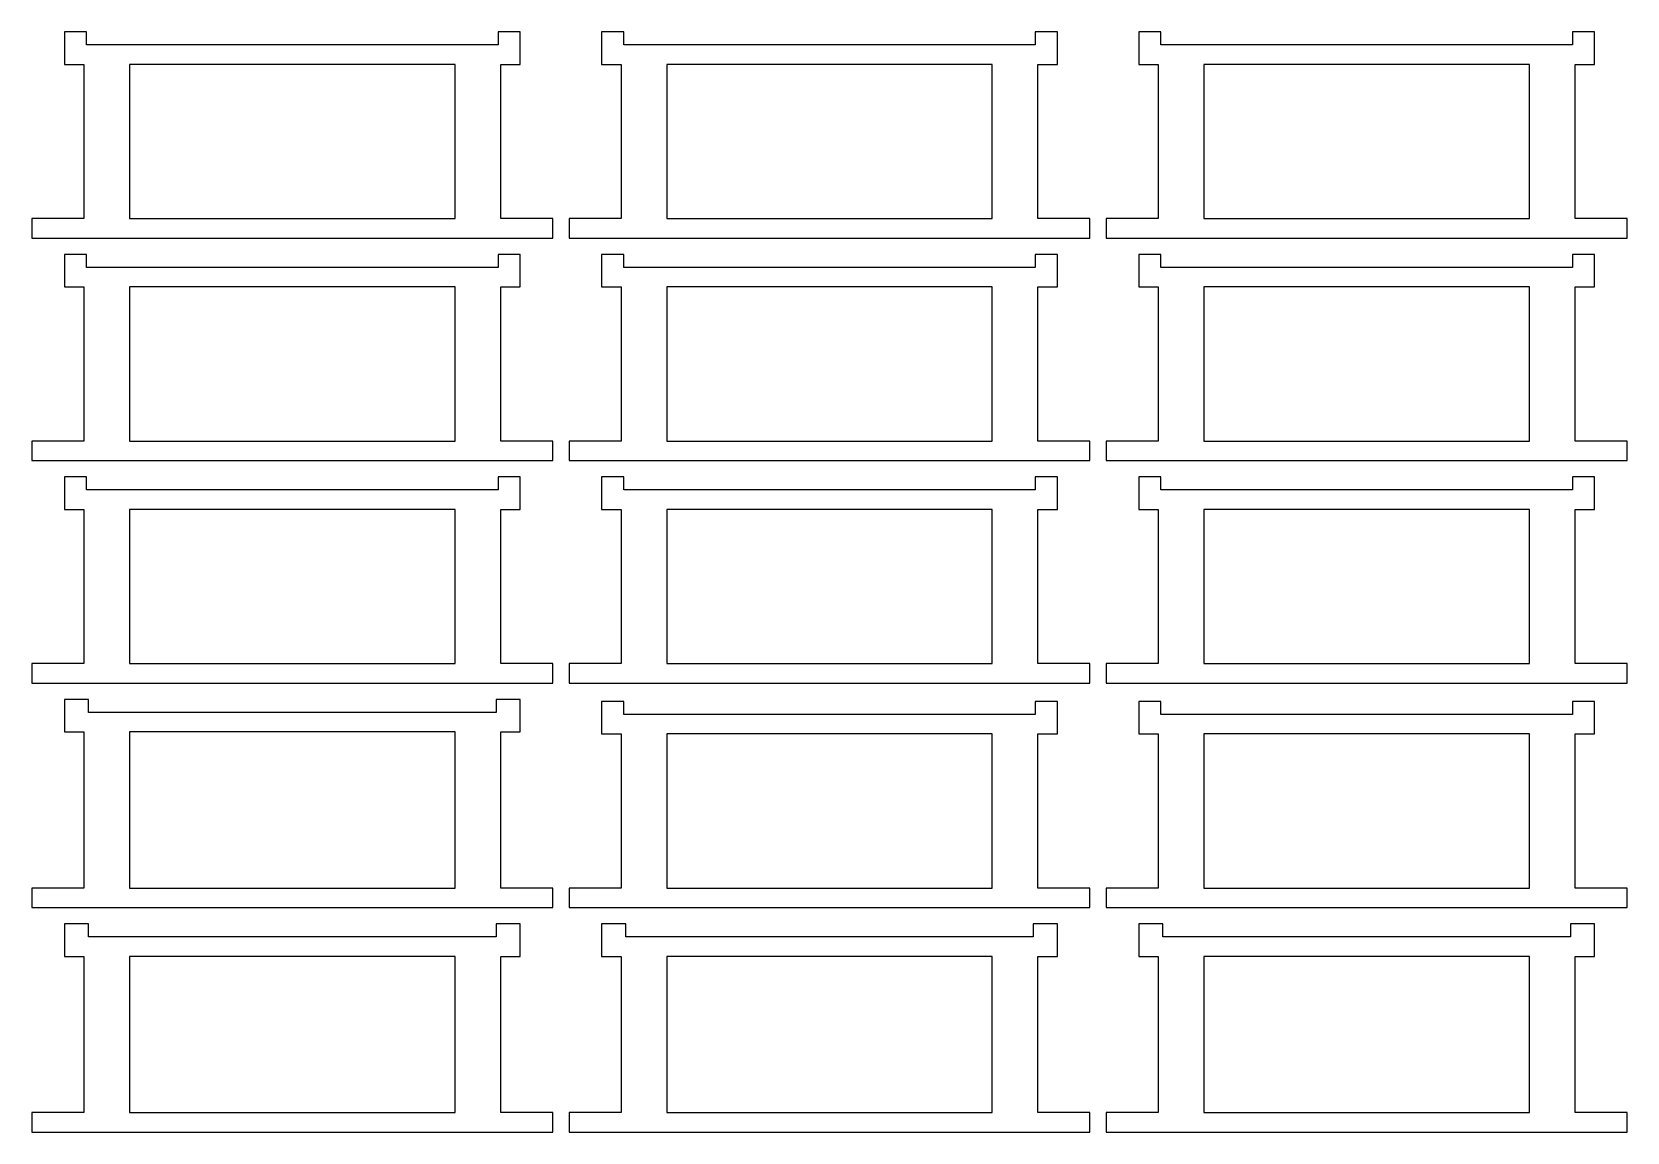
# Model space of a CAD drawing. Header units: millimetres. Extents: x 5 to 495, y 5 to 343.
import ezdxf

# ---------------------------------------------------------------- set-up
doc = ezdxf.new("R2010")
doc.units = ezdxf.units.MM

msp = doc.modelspace()

# ---------------------------------------------------------------- linework, layer by layer
at = {"layer": 'CORTE'}
for points in [[(5, 279.8), (165, 279.8), (165, 285.8), (149, 285.8), (149, 333.2), (155, 333.2), (155, 343.2), (148.2, 343.2), (148.2, 339.2), (21.8, 339.2), (21.8, 343.2), (15, 343.2), (15, 333.2), (21, 333.2), (21, 285.8), (5, 285.8)], [(170, 279.8), (330, 279.8), (330, 285.8), (314, 285.8), (314, 333.2), (320, 333.2), (320, 343.2), (313.2, 343.2), (313.2, 339.2), (186.8, 339.2), (186.8, 343.2), (180, 343.2), (180, 333.2), (186, 333.2), (186, 285.8), (170, 285.8)], [(335, 279.8), (495, 279.8), (495, 285.8), (479, 285.8), (479, 333.2), (485, 333.2), (485, 343.2), (478.2, 343.2), (478.2, 339.2), (351.8, 339.2), (351.8, 343.2), (345, 343.2), (345, 333.2), (351, 333.2), (351, 285.8), (335, 285.8)], [(35, 285.8), (135, 285.8), (135, 333.2), (35, 333.2)], [(200, 285.8), (300, 285.8), (300, 333.2), (200, 333.2)], [(365, 285.8), (465, 285.8), (465, 333.2), (365, 333.2)], [(5, 211.4), (165, 211.4), (165, 217.4), (149, 217.4), (149, 264.8), (155, 264.8), (155, 274.8), (148.2, 274.8), (148.2, 270.8), (21.8, 270.8), (21.8, 274.8), (15, 274.8), (15, 264.8), (21, 264.8), (21, 217.4), (5, 217.4)], [(170, 211.4), (330, 211.4), (330, 217.4), (314, 217.4), (314, 264.8), (320, 264.8), (320, 274.8), (313.2, 274.8), (313.2, 270.8), (186.8, 270.8), (186.8, 274.8), (180, 274.8), (180, 264.8), (186, 264.8), (186, 217.4), (170, 217.4)], [(335, 211.4), (495, 211.4), (495, 217.4), (479, 217.4), (479, 264.8), (485, 264.8), (485, 274.8), (478.2, 274.8), (478.2, 270.8), (351.8, 270.8), (351.8, 274.8), (345, 274.8), (345, 264.8), (351, 264.8), (351, 217.4), (335, 217.4)], [(35, 217.4), (135, 217.4), (135, 264.8), (35, 264.8)], [(200, 217.4), (300, 217.4), (300, 264.8), (200, 264.8)], [(365, 217.4), (465, 217.4), (465, 264.8), (365, 264.8)], [(5, 143), (165, 143), (165, 149), (149, 149), (149, 196.4), (155, 196.4), (155, 206.4), (148.2, 206.4), (148.2, 202.4), (21.8, 202.4), (21.8, 206.4), (15, 206.4), (15, 196.4), (21, 196.4), (21, 149), (5, 149)], [(170, 143), (330, 143), (330, 149), (314, 149), (314, 196.4), (320, 196.4), (320, 206.4), (313.2, 206.4), (313.2, 202.4), (186.8, 202.4), (186.8, 206.4), (180, 206.4), (180, 196.4), (186, 196.4), (186, 149), (170, 149)], [(335, 143), (495, 143), (495, 149), (479, 149), (479, 196.4), (485, 196.4), (485, 206.4), (478.2, 206.4), (478.2, 202.4), (351.8, 202.4), (351.8, 206.4), (345, 206.4), (345, 196.4), (351, 196.4), (351, 149), (335, 149)], [(35, 149), (135, 149), (135, 196.4), (35, 196.4)], [(200, 149), (300, 149), (300, 196.4), (200, 196.4)], [(365, 149), (465, 149), (465, 196.4), (365, 196.4)], [(5, 74), (165, 74), (165, 80), (149, 80), (149, 128), (155, 128), (155, 138), (147.6, 138), (147.6, 134), (22.4, 134), (22.4, 138), (15, 138), (15, 128), (21, 128), (21, 80), (5, 80)], [(170, 74), (330, 74), (330, 80), (314, 80), (314, 127.4), (320, 127.4), (320, 137.4), (313.2, 137.4), (313.2, 133.4), (186.8, 133.4), (186.8, 137.4), (180, 137.4), (180, 127.4), (186, 127.4), (186, 80), (170, 80)], [(335, 74), (495, 74), (495, 80), (479, 80), (479, 127.4), (485, 127.4), (485, 137.4), (478.2, 137.4), (478.2, 133.4), (351.8, 133.4), (351.8, 137.4), (345, 137.4), (345, 127.4), (351, 127.4), (351, 80), (335, 80)], [(35, 80), (135, 80), (135, 128), (35, 128)], [(200, 80), (300, 80), (300, 127.4), (200, 127.4)], [(365, 80), (465, 80), (465, 127.4), (365, 127.4)], [(5, 5), (165, 5), (165, 11), (149, 11), (149, 59), (155, 59), (155, 69), (147.6, 69), (147.6, 65), (22.4, 65), (22.4, 69), (15, 69), (15, 59), (21, 59), (21, 11), (5, 11)], [(170, 5), (330, 5), (330, 11), (314, 11), (314, 59), (320, 59), (320, 69), (312.6, 69), (312.6, 65), (187.4, 65), (187.4, 69), (180, 69), (180, 59), (186, 59), (186, 11), (170, 11)], [(335, 5), (495, 5), (495, 11), (479, 11), (479, 59), (485, 59), (485, 69), (477.6, 69), (477.6, 65), (352.4, 65), (352.4, 69), (345, 69), (345, 59), (351, 59), (351, 11), (335, 11)], [(35, 11), (135, 11), (135, 59), (35, 59)], [(200, 11), (300, 11), (300, 59), (200, 59)], [(365, 11), (465, 11), (465, 59), (365, 59)]]:
    msp.add_lwpolyline(points, close=True, dxfattribs=at)

doc.saveas('drawing.dxf')
